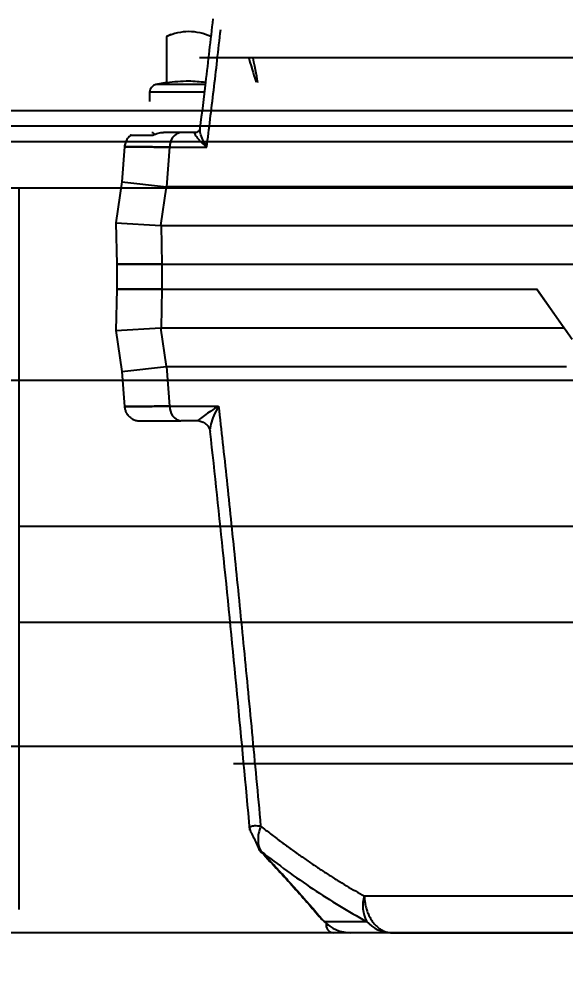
# Model space of a CAD drawing. Header units: millimetres. Extents: x 54215 to 67697, y 23496 to 56611.
# Drawn here: x 55645.4 to 55650.33, y 28492.49 to 28501.04 of the extents above; entities that cross this region are included whole.
import ezdxf
from ezdxf import colors
from ezdxf.entities.mleader import LeaderData, LeaderLine
from ezdxf.math import Vec2, Vec3

# ---------------------------------------------------------------- set-up
doc = ezdxf.new("R2010")
doc.units = ezdxf.units.MM
doc.linetypes.add('DASHED2', pattern=[9.525, 6.35, -3.175])
doc.styles.get("Standard").update_dxf_attribs({"font": 'arial.ttf'})

msp = doc.modelspace()

# ---------------------------------------------------------------- linework, layer by layer
at = {"color": 143, "true_color": 0x7aafdf}
for p, q in [((55646.7357, 28500.8768), (55646.7749, 28500.8985)), ((55646.7357, 28500.8768), (55646.7357, 28500.4574)), ((55660.7966, 28500.6836), (55647.0337, 28500.6836)), ((55646.7357, 28500.4613), (55646.6387, 28500.4419)), ((55646.8273, 28500.4419), (55646.6387, 28500.4419)), ((55647.0802, 28500.4419), (55646.8273, 28500.4419)), ((55646.5825, 28500.3733), (55646.5825, 28500.2906)), ((55647.0727, 28500.3733), (55646.5825, 28500.3733)), ((55672.6751, 28500.2066), (55635.1551, 28500.2066)), ((55672.6751, 28500.0666), (55635.1551, 28500.0666)), ((55646.9903, 28500.0106), (55646.8644, 28500.0106)), ((55672.8151, 28499.9266), (55635.0151, 28499.9266)), ((55672.8151, 28499.9266), (55635.0151, 28499.9266)), ((55646.3559, 28499.881), (55646.3325, 28499.5655)), ((55646.739, 28499.5206), (55646.7655, 28499.878)), ((55646.7655, 28499.878), (55647.0982, 28499.878)), ((55646.3325, 28499.5655), (55646.2777, 28499.1957)), ((55646.3325, 28499.5655), (55646.735, 28499.5209)), ((55666.9435, 28499.5066), (55640.8868, 28499.5066)), ((55645.4031, 28499.5066), (55645.4031, 28492.9966)), ((55646.6831, 28499.1708), (55646.735, 28499.5209)), ((55652.9265, 28499.5206), (55646.739, 28499.5206)), ((55646.2777, 28499.1957), (55646.287, 28498.8206)), ((55646.2777, 28499.1957), (55646.6831, 28499.1708)), ((55646.6883, 28499.1706), (55652.9253, 28499.1706)), ((55646.697, 28498.8206), (55646.6883, 28499.1706)), ((55646.287, 28498.8206), (55646.287, 28498.5966)), ((55646.697, 28498.8206), (55652.9253, 28498.8206)), ((55646.697, 28498.5966), (55646.697, 28498.8206)), ((55646.287, 28498.5966), (55646.2777, 28498.2216)), ((55646.6883, 28498.2466), (55646.697, 28498.5966)), ((55646.697, 28498.5966), (55650.0763, 28498.5966)), ((55650.0763, 28498.5966), (55650.3952, 28498.1457)), ((55650.3195, 28498.2466), (55650.0763, 28498.5966)), ((55646.2777, 28498.2216), (55646.6831, 28498.2465)), ((55646.735, 28497.8964), (55646.6831, 28498.2465)), ((55646.6883, 28498.2466), (55650.3195, 28498.2466)), ((55650.3511, 28498.2062), (55650.3195, 28498.2466)), ((55646.2777, 28498.2216), (55646.3325, 28497.8517)), ((55646.3325, 28497.8517), (55646.735, 28497.8964)), ((55646.3325, 28497.8517), (55646.3559, 28497.5363)), ((55646.7655, 28497.5393), (55646.739, 28497.8966)), ((55646.739, 28497.8966), (55650.3434, 28497.8966)), ((55672.3951, 28497.7714), (55635.4351, 28497.7714)), ((55646.7655, 28497.5393), (55647.2054, 28497.5393)), ((55647.0152, 28497.4066), (55646.8644, 28497.4066)), ((55647.0446, 28497.4018), (55647.0152, 28497.4066)), ((55661.0416, 28496.4546), (55645.4031, 28496.4546)), ((55661.0209, 28495.5866), (55645.4031, 28495.5866)), ((55652.31, 28494.4666), (55635.8723, 28494.4666)), ((55647.5899, 28493.5194), (55647.5774, 28493.5375)), ((55648.5195, 28493.1183), (55651.5002, 28493.1183)), ((55648.1561, 28492.8887), (55648.5395, 28492.8887)), ((55648.1747, 28492.8713), (55648.175, 28492.8554)), ((55652.31, 28492.7866), (55635.8723, 28492.7866)), ((55648.1942, 28492.8554), (55648.175, 28492.8554)), ((55648.7667, 28492.7866), (55651.7473, 28492.7866))]:
    msp.add_line(p, q, dxfattribs=at)
at = {"color": 254, "linetype": 'DASHED2', "true_color": 0xfeeab9}
msp.add_lwpolyline([(55637.8151, 28494.3127), (55670.8151, 28494.3127), (55670.8151, 28480.3127), (55637.8151, 28480.3127)], close=True, dxfattribs=at)
at = {"color": 143, "true_color": 0x7aafdf, "flags": 128}
for points in [[(55647.5899, 28493.5194), (55647.5768, 28493.5275), (55647.5741, 28493.5319)], [(55648.1266, 28492.9184), (55648.1346, 28492.9084), (55648.1547, 28492.8901)]]:
    msp.add_lwpolyline(points, dxfattribs=at)
at = {"color": 143, "true_color": 0x7aafdf}
for centre, radius, start, end in [((55646.6525, 28500.3733), 0.07, 101.30993, 180), ((55646.8874, 28499.8903), 0.1225, 100.82954, 185.78829), ((55646.8874, 28497.527), 0.1225, 174.21176, 259.17048), ((55648.8185, 28493.0283), 0.3123, 163.23956, 206.27055), ((55648.3999, 28493.1287), 0.342, 224.54667, 269.93583), ((55648.7692, 28493.0959), 0.3093, 222.05451, 269.54402), ((55648.245, 28492.8566), 0.07, 181, 270)]:
    msp.add_arc(centre, radius, start, end, dxfattribs=at)
for centre, major_axis, ratio, start_param, end_param in [((55647.3731, 28501.1788), (-0.1861, 0.7471), 0.032414, 2.287142, 2.836778), ((55647.3731, 28501.1788), (-0.1861, 0.7471), 0.032414, 3.400004, 3.979891), ((55649.7157, 28526.2709), (2.9807, 26.75), 0.036604, 3.141607, 3.145671), ((55647.3961, 28510.6224), (0.713, 11.4516), 0.086127, 3.141674, 3.146955), ((55647.3961, 28486.7949), (-0.713, 11.4516), 0.086127, -0.005362, -0.000081), ((55649.7157, 28471.1464), (-2.9807, 26.75), 0.036604, -0.004079, -0.000015)]:
    msp.add_ellipse(centre, major_axis=major_axis, ratio=ratio, start_param=start_param, end_param=end_param, dxfattribs=at)
for points, knots in [([(55647.1527, 28501.0353), (55647.1311, 28500.8444), (55647.0936, 28500.5149), (55647.0532, 28500.1859), (55647.0362, 28500.0475)], [0, 0, 0, 0, 0.579135, 1, 1, 1, 1]), ([(55647.0982, 28499.878), (55647.1086, 28499.9618), (55647.1298, 28500.1327), (55647.1611, 28500.3938), (55647.1929, 28500.6643), (55647.2139, 28500.8479), (55647.2245, 28500.9412)], [0, 0, 0, 0, 0.236876, 0.482498, 0.736872, 1, 1, 1, 1]), ([(55647.0865, 28500.4612), (55647.0363, 28500.4667), (55646.9194, 28500.4793), (55646.8025, 28500.4654), (55646.7357, 28500.4574)], [0, 0, 0, 0, 0.429129, 1, 1, 1, 1]), ([(55647.0368, 28500.0485), (55647.0358, 28500.0441), (55647.0338, 28500.0349), (55647.0234, 28500.0208), (55647.0071, 28500.0095), (55646.9935, 28500.0075), (55646.9866, 28500.0065)], [0, 0, 0, 0, 0.2267069, 0.4734975, 0.7346463, 1, 1, 1, 1]), ([(55647.0982, 28499.878), (55647.0856, 28499.8997), (55647.0603, 28499.9431), (55647.0379, 28500.0039), (55647.0374, 28500.0331), (55647.0372, 28500.0473)], [0, 0, 0, 0, 0.339008, 0.67834, 1, 1, 1, 1]), ([(55646.4155, 28499.9845), (55646.413, 28499.983), (55646.3972, 28499.9739), (55646.3787, 28499.9502), (55646.3611, 28499.9159), (55646.3577, 28499.8931), (55646.3559, 28499.881)], [0, 0, 0, 0, 0.069192, 0.443323, 0.704747, 1, 1, 1, 1]), ([(55646.415, 28499.9852), (55646.415, 28499.9852), (55646.3982, 28499.9852), (55646.4521, 28499.9852), (55646.5593, 28499.9852), (55646.6128, 28499.9852)], [0, 0, 0, 0, 0.000083, 0.500007, 1, 1, 1, 1]), ([(55646.6034, 28500.0106), (55646.6058, 28500.0106), (55646.6082, 28500.0102), (55646.6104, 28500.0093), (55646.6123, 28500.0085), (55646.6142, 28500.0074), (55646.6157, 28500.0059), (55646.6168, 28500.0048), (55646.6178, 28500.0036), (55646.6185, 28500.0022), (55646.6192, 28500.0008), (55646.6196, 28499.9993), (55646.6198, 28499.9977), (55646.6199, 28499.9964), (55646.6198, 28499.9949), (55646.6194, 28499.9936), (55646.6191, 28499.9923), (55646.6185, 28499.991), (55646.6178, 28499.9899), (55646.617, 28499.9887), (55646.6161, 28499.9876), (55646.615, 28499.9867), (55646.6143, 28499.9861), (55646.6136, 28499.9856), (55646.6128, 28499.9852)], [0, 0, 0, 0, 0.0000509059, 0.0000509059, 0.0000509059, 0.0000959823, 0.0000959823, 0.0000959823, 0.0001286769, 0.0001286769, 0.0001286769, 0.0001615992, 0.0001615992, 0.0001615992, 0.0001910605, 0.0001910605, 0.0001910605, 0.0002194908, 0.0002194908, 0.0002194908, 0.0002497717, 0.0002497717, 0.0002497717, 0.0002681743, 0.0002681743, 0.0002681743, 0.0002681743]), ([(55646.6128, 28499.9852), (55646.6273, 28499.9939), (55646.6426, 28500.0001), (55646.6747, 28500.0085), (55646.6916, 28500.0106), (55646.7084, 28500.0106)], [0, 0, 0, 0, 0.5, 0.5, 1, 1, 1, 1]), ([(55646.9903, 28500.0106), (55646.9894, 28500.0106), (55646.9892, 28500.0105), (55646.9883, 28500.0102), (55646.9879, 28500.0099), (55646.987, 28500.0088), (55646.9867, 28500.0078), (55646.9866, 28500.0039), (55646.9876, 28500.0003), (55646.9936, 28499.9872), (55647.0012, 28499.9758), (55647.0316, 28499.938), (55647.0617, 28499.9081), (55647.0982, 28499.878)], [0, 0, 0, 0, 0.03125, 0.03125, 0.0625, 0.0625, 0.125, 0.125, 0.25, 0.25, 0.5, 0.5, 1, 1, 1, 1]), ([(55647.0149, 28500.0164), (55647.0133, 28500.0155), (55647.0058, 28500.0112), (55646.9972, 28500.0109), (55646.9903, 28500.0106)], [0, 0, 0, 0, 0.212642, 1, 1, 1, 1]), ([(55646.7655, 28499.878), (55646.7551, 28499.878), (55646.7344, 28499.8782), (55646.7047, 28499.8784), (55646.676, 28499.8786), (55646.6486, 28499.8789), (55646.6223, 28499.8791), (55646.5973, 28499.8793), (55646.5735, 28499.8794), (55646.5509, 28499.8796), (55646.5295, 28499.8798), (55646.5094, 28499.88), (55646.4905, 28499.8801), (55646.4729, 28499.8802), (55646.4565, 28499.8804), (55646.4414, 28499.8805), (55646.4275, 28499.8806), (55646.4149, 28499.8806), (55646.4035, 28499.8807), (55646.3934, 28499.8808), (55646.3844, 28499.8808), (55646.3768, 28499.8809), (55646.3703, 28499.8809), (55646.365, 28499.8809), (55646.3609, 28499.881), (55646.358, 28499.881), (55646.3562, 28499.881), (55646.356, 28499.881), (55646.3559, 28499.881)], [0, 0, 0, 0, 0.040507, 0.08085, 0.121028, 0.161041, 0.200891, 0.240576, 0.280097, 0.319455, 0.358648, 0.397678, 0.436544, 0.475247, 0.513787, 0.552163, 0.590377, 0.628427, 0.666315, 0.70404, 0.741602, 0.779002, 0.81624, 0.853316, 0.89023, 0.926981, 0.963571, 1, 1, 1, 1]), ([(55646.3559, 28499.881), (55646.3561, 28499.881), (55646.3563, 28499.881), (55646.3586, 28499.881), (55646.3623, 28499.881), (55646.3675, 28499.8809), (55646.3743, 28499.8809), (55646.3826, 28499.8809), (55646.3925, 28499.8808), (55646.4039, 28499.8807), (55646.4169, 28499.8806), (55646.4316, 28499.8805), (55646.4478, 28499.8804), (55646.4656, 28499.8803), (55646.485, 28499.8801), (55646.506, 28499.88), (55646.5286, 28499.8798), (55646.5527, 28499.8796), (55646.5785, 28499.8794), (55646.6058, 28499.8792), (55646.6347, 28499.879), (55646.6651, 28499.8787), (55646.697, 28499.8785), (55646.7304, 28499.8782), (55646.7538, 28499.8781), (55646.7655, 28499.878)], [0, 0, 0, 0, 0.041192, 0.082591, 0.124196, 0.166008, 0.208027, 0.250254, 0.292688, 0.335329, 0.378179, 0.421236, 0.464502, 0.507976, 0.551659, 0.595551, 0.639652, 0.683961, 0.728481, 0.773209, 0.818147, 0.863295, 0.908653, 0.954222, 1, 1, 1, 1]), ([(55646.697, 28498.8206), (55646.6866, 28498.8206), (55646.6658, 28498.8206), (55646.6361, 28498.8206), (55646.6074, 28498.8206), (55646.5799, 28498.8206), (55646.5536, 28498.8206), (55646.5286, 28498.8206), (55646.5047, 28498.8206), (55646.4821, 28498.8206), (55646.4607, 28498.8206), (55646.4406, 28498.8206), (55646.4217, 28498.8206), (55646.404, 28498.8206), (55646.3877, 28498.8206), (55646.3725, 28498.8206), (55646.3586, 28498.8206), (55646.346, 28498.8206), (55646.3346, 28498.8206), (55646.3244, 28498.8206), (55646.3155, 28498.8206), (55646.3078, 28498.8206), (55646.3013, 28498.8206), (55646.2961, 28498.8206), (55646.292, 28498.8206), (55646.2891, 28498.8206), (55646.2873, 28498.8206), (55646.2866, 28498.8206), (55646.2885, 28498.8206), (55646.2955, 28498.8206), (55646.3073, 28498.8206), (55646.3239, 28498.8206), (55646.3454, 28498.8206), (55646.372, 28498.8206), (55646.4035, 28498.8206), (55646.4401, 28498.8206), (55646.4816, 28498.8206), (55646.5281, 28498.8206), (55646.5795, 28498.8206), (55646.6355, 28498.8206), (55646.6764, 28498.8206), (55646.697, 28498.8206)], [0, 0, 0, 0, 0.020246, 0.040412, 0.060496, 0.080498, 0.10042, 0.12026, 0.14002, 0.159698, 0.179294, 0.19881, 0.218245, 0.237598, 0.25687, 0.276061, 0.295171, 0.3142, 0.333148, 0.352014, 0.3708, 0.389504, 0.408128, 0.42667, 0.445131, 0.463511, 0.48181, 0.500029, 0.536542, 0.57338, 0.610541, 0.648027, 0.685838, 0.723972, 0.762431, 0.801214, 0.840322, 0.879755, 0.919512, 0.959593, 1, 1, 1, 1]), ([(55646.697, 28498.5966), (55646.567, 28498.5966), (55646.4639, 28498.5966), (55646.3232, 28498.5966), (55646.287, 28498.5966), (55646.287, 28498.5966), (55646.3232, 28498.5966), (55646.4639, 28498.5966), (55646.567, 28498.5966), (55646.697, 28498.5966)], [0, 0, 0, 0, 0.25, 0.25, 0.5, 0.5, 0.75, 0.75, 1, 1, 1, 1]), ([(55646.7655, 28497.5393), (55646.7551, 28497.5392), (55646.7344, 28497.5391), (55646.7047, 28497.5389), (55646.676, 28497.5386), (55646.6486, 28497.5384), (55646.6223, 28497.5382), (55646.5973, 28497.538), (55646.5735, 28497.5378), (55646.5509, 28497.5376), (55646.5295, 28497.5375), (55646.5094, 28497.5373), (55646.4905, 28497.5372), (55646.4729, 28497.537), (55646.4565, 28497.5369), (55646.4414, 28497.5368), (55646.4275, 28497.5367), (55646.4149, 28497.5366), (55646.4035, 28497.5366), (55646.3934, 28497.5365), (55646.3844, 28497.5364), (55646.3768, 28497.5364), (55646.3703, 28497.5364), (55646.365, 28497.5363), (55646.3609, 28497.5363), (55646.358, 28497.5363), (55646.3562, 28497.5363), (55646.356, 28497.5363), (55646.3559, 28497.5363)], [0, 0, 0, 0, 0.040507, 0.08085, 0.121028, 0.161041, 0.200891, 0.240576, 0.280097, 0.319455, 0.358648, 0.397678, 0.436544, 0.475247, 0.513787, 0.552163, 0.590377, 0.628427, 0.666315, 0.70404, 0.741602, 0.779002, 0.81624, 0.853316, 0.89023, 0.926981, 0.963571, 1, 1, 1, 1]), ([(55646.3559, 28497.5363), (55646.3561, 28497.5363), (55646.3563, 28497.5363), (55646.3586, 28497.5363), (55646.3623, 28497.5363), (55646.3675, 28497.5363), (55646.3743, 28497.5364), (55646.3826, 28497.5364), (55646.3925, 28497.5365), (55646.4039, 28497.5366), (55646.4169, 28497.5366), (55646.4316, 28497.5367), (55646.4478, 28497.5369), (55646.4656, 28497.537), (55646.485, 28497.5371), (55646.506, 28497.5373), (55646.5286, 28497.5375), (55646.5527, 28497.5377), (55646.5785, 28497.5379), (55646.6058, 28497.5381), (55646.6347, 28497.5383), (55646.6651, 28497.5385), (55646.697, 28497.5388), (55646.7304, 28497.539), (55646.7538, 28497.5392), (55646.7655, 28497.5393)], [0, 0, 0, 0, 0.041192, 0.082591, 0.124196, 0.166008, 0.208027, 0.250254, 0.292688, 0.335329, 0.378179, 0.421236, 0.464502, 0.507976, 0.551659, 0.595551, 0.639652, 0.683961, 0.728481, 0.773209, 0.818147, 0.863295, 0.908653, 0.954222, 1, 1, 1, 1]), ([(55646.3559, 28497.5363), (55646.3574, 28497.5259), (55646.36, 28497.5067), (55646.3725, 28497.4776), (55646.3936, 28497.4476), (55646.4245, 28497.424), (55646.4604, 28497.4093), (55646.4833, 28497.4076), (55646.4955, 28497.4066)], [0, 0, 0, 0, 0.149649, 0.277256, 0.450435, 0.671328, 0.825677, 1, 1, 1, 1]), ([(55647.2054, 28497.5393), (55647.1554, 28497.5098), (55647.1115, 28497.4806), (55647.0597, 28497.4429), (55647.0448, 28497.4313), (55647.0283, 28497.4178), (55647.0237, 28497.4139), (55647.0189, 28497.4097), (55647.0178, 28497.4086), (55647.0155, 28497.4071), (55647.0139, 28497.4066), (55647.0152, 28497.4066)], [0, 0, 0, 0, 0.5, 0.5, 0.75, 0.75, 0.875, 0.875, 0.9375, 0.9375, 1, 1, 1, 1]), ([(55647.2054, 28497.5393), (55647.19, 28497.511), (55647.1592, 28497.4543), (55647.1333, 28497.3767), (55647.1237, 28497.3264), (55647.1279, 28497.3116), (55647.1281, 28497.3109)], [0, 0, 0, 0, 0.326951, 0.654236, 0.982923, 1, 1, 1, 1]), ([(55647.2054, 28497.5393), (55647.2175, 28497.43), (55647.242, 28497.2077), (55647.2784, 28496.8684), (55647.3152, 28496.5177), (55647.3525, 28496.1557), (55647.3902, 28495.7823), (55647.4282, 28495.3975), (55647.4668, 28495.0014), (55647.5057, 28494.5939), (55647.5451, 28494.1751), (55647.5712, 28493.892), (55647.5844, 28493.7486)], [0, 0, 0, 0, 0.086618, 0.176207, 0.268769, 0.364304, 0.462814, 0.564298, 0.668759, 0.776195, 0.886609, 1, 1, 1, 1]), ([(55646.4955, 28497.4066), (55646.4957, 28497.4066), (55646.4959, 28497.4066), (55646.498, 28497.4066), (55646.5014, 28497.4066), (55646.5061, 28497.4066), (55646.5121, 28497.4066), (55646.5244, 28497.4066), (55646.5478, 28497.4066), (55646.5896, 28497.4066), (55646.6425, 28497.4066), (55646.6991, 28497.4066), (55646.7552, 28497.4066), (55646.8072, 28497.4066), (55646.8453, 28497.4066), (55646.8644, 28497.4066)], [0, 0, 0, 0, 0.041738, 0.083395, 0.125017, 0.166648, 0.208333, 0.250118, 0.375091, 0.50016, 0.625081, 0.750107, 0.833398, 0.916577, 1, 1, 1, 1]), ([(55647.0379, 28497.4046), (55647.0508, 28497.4004), (55647.0748, 28497.3926), (55647.104, 28497.3672), (55647.1217, 28497.3405), (55647.1257, 28497.3206), (55647.1276, 28497.3116)], [0, 0, 0, 0, 0.3093376, 0.5792487, 0.807901, 1, 1, 1, 1]), ([(55647.1268, 28497.3107), (55647.1679, 28496.9293), (55647.2973, 28495.7307), (55647.409, 28494.5298), (55647.4852, 28493.711)], [0, 0, 0, 0, 0.318192, 1, 1, 1, 1]), ([(55647.4839, 28493.7355), (55647.4836, 28493.7355), (55647.4798, 28493.7358), (55647.4937, 28493.7443), (55647.5256, 28493.7567), (55647.5648, 28493.7513), (55647.5844, 28493.7486)], [0, 0, 0, 0, 0.030072, 0.357927, 0.679269, 1, 1, 1, 1]), ([(55647.483, 28493.7353), (55647.4844, 28493.7271), (55647.4871, 28493.7121), (55647.4993, 28493.6865), (55647.5135, 28493.6595), (55647.5285, 28493.6309), (55647.5425, 28493.6015), (55647.5545, 28493.5736), (55647.5651, 28493.5484), (55647.571, 28493.5376), (55647.5741, 28493.5319)], [0, 0, 0, 0, 0.170694, 0.313336, 0.432435, 0.535547, 0.634916, 0.741786, 0.862899, 1, 1, 1, 1]), ([(55647.5844, 28493.7486), (55647.5684, 28493.7052), (55647.5596, 28493.6601), (55647.5614, 28493.5802), (55647.5719, 28493.5456), (55647.5893, 28493.5203)], [0, 0, 0, 0, 0.5, 0.5, 1, 1, 1, 1]), ([(55647.5844, 28493.7486), (55647.6142, 28493.7253), (55647.6735, 28493.6792), (55647.7622, 28493.6122), (55647.85, 28493.5475), (55647.9369, 28493.4853), (55648.0229, 28493.4256), (55648.1079, 28493.3683), (55648.192, 28493.3134), (55648.2751, 28493.261), (55648.3573, 28493.211), (55648.4386, 28493.1633), (55648.4927, 28493.1332), (55648.5195, 28493.1183)], [0, 0, 0, 0, 0.09846, 0.195368, 0.290739, 0.384583, 0.476915, 0.56775, 0.657101, 0.744985, 0.831417, 0.916416, 1, 1, 1, 1]), ([(55647.5742, 28493.5318), (55647.6749, 28493.4239), (55647.877, 28493.2074), (55648.0453, 28493.0125), (55648.1297, 28492.9147)], [0, 0, 0, 0, 0.4981963, 1, 1, 1, 1]), ([(55647.5893, 28493.5203), (55647.5892, 28493.5205), (55647.5889, 28493.5207), (55647.5889, 28493.5204), (55647.5895, 28493.5198), (55647.5899, 28493.5194)], [0, 0, 0, 0, 0.2459467, 0.4737489, 1, 1, 1, 1]), ([(55647.5893, 28493.5203), (55647.7425, 28493.4013), (55647.898, 28493.2878), (55648.2141, 28493.0762), (55648.3749, 28492.978), (55648.5385, 28492.8901)], [0, 0, 0, 0, 0.5, 0.5, 1, 1, 1, 1]), ([(55647.5899, 28493.5194), (55647.6034, 28493.5051), (55647.6302, 28493.4767), (55647.6697, 28493.4345), (55647.7083, 28493.393), (55647.7461, 28493.3521), (55647.7831, 28493.3118), (55647.8192, 28493.2722), (55647.8545, 28493.2332), (55647.8977, 28493.1851), (55647.948, 28493.1287), (55648.0041, 28493.0649), (55648.0572, 28493.0039), (55648.1075, 28492.9455), (55648.1391, 28492.9084), (55648.1547, 28492.8901)], [0, 0, 0, 0, 0.064567, 0.128379, 0.191471, 0.253878, 0.315636, 0.376779, 0.437342, 0.497361, 0.602531, 0.705161, 0.805463, 0.903665, 1, 1, 1, 1]), ([(55648.5195, 28493.1183), (55648.5199, 28493.1109), (55648.5208, 28493.0962), (55648.5233, 28493.0742), (55648.5267, 28493.0525), (55648.531, 28493.0311), (55648.5363, 28493.0101), (55648.5426, 28492.9897), (55648.5497, 28492.9699), (55648.5576, 28492.9507), (55648.5664, 28492.9323), (55648.576, 28492.9147), (55648.5863, 28492.898), (55648.5974, 28492.8823), (55648.6091, 28492.8676), (55648.6214, 28492.8539), (55648.6343, 28492.8414), (55648.6477, 28492.8301), (55648.6616, 28492.82), (55648.6758, 28492.8112), (55648.6905, 28492.8037), (55648.7054, 28492.7975), (55648.7205, 28492.7927), (55648.7358, 28492.7892), (55648.7512, 28492.787), (55648.7615, 28492.7868), (55648.7667, 28492.7866)], [0, 0, 0, 0, 0.041808, 0.083604, 0.125388, 0.167159, 0.208917, 0.250663, 0.292397, 0.334118, 0.375827, 0.417524, 0.459208, 0.50088, 0.54254, 0.584188, 0.625823, 0.667447, 0.709058, 0.750657, 0.792244, 0.833819, 0.875382, 0.916934, 0.958473, 1, 1, 1, 1]), ([(55648.1547, 28492.8901), (55648.155, 28492.8898), (55648.1553, 28492.8893), (55648.156, 28492.8888), (55648.1561, 28492.8887), (55648.1561, 28492.8887)], [0, 0, 0, 0, 0.508252, 0.727068, 1, 1, 1, 1]), ([(55648.5385, 28492.8901), (55648.5389, 28492.8898), (55648.5395, 28492.8895), (55648.54, 28492.8889), (55648.5398, 28492.8887), (55648.5395, 28492.8887)], [0, 0, 0, 0, 0.5, 0.5, 1, 1, 1, 1]), ([(55648.3679, 28492.7866), (55648.3568, 28492.7866), (55648.3078, 28492.7866), (55648.2597, 28492.7866), (55648.2498, 28492.7866), (55648.245, 28492.7866)], [0, 0, 0, 0, 0.130439, 0.572803, 1, 1, 1, 1]), ([(55648.7667, 28492.7866), (55648.756, 28492.7866), (55648.7346, 28492.7866), (55648.7039, 28492.7866), (55648.6744, 28492.7866), (55648.6461, 28492.7866), (55648.6189, 28492.7866), (55648.5929, 28492.7866), (55648.5681, 28492.7866), (55648.5366, 28492.7866), (55648.5003, 28492.7866), (55648.4616, 28492.7866), (55648.4274, 28492.7866), (55648.4088, 28492.7866), (55648.3995, 28492.7866)], [0, 0, 0, 0, 0.06254, 0.125037, 0.187504, 0.249954, 0.312404, 0.374865, 0.437352, 0.49988, 0.624934, 0.749897, 0.874882, 1, 1, 1, 1])]:
    msp.add_open_spline(points, degree=3, knots=knots, dxfattribs=at)
for points in [[(55646.936, 28500.9206), (55646.8676, 28500.9206), (55646.8012, 28500.9035), (55646.7357, 28500.8768)], [(55647.1362, 28500.8768), (55647.0708, 28500.9035), (55647.0043, 28500.9206), (55646.936, 28500.9206)], [(55646.8644, 28500.0106), (55646.8064, 28500.0106), (55646.7541, 28500.0106), (55646.7084, 28500.0106)]]:
    msp.add_open_spline(points, degree=3, dxfattribs=at)

# ---------------------------------------------------------------- leaders
at = {"color": 122}
ml = msp.add_multileader_mtext('Standard', dxfattribs=at)
ml.set_content('{\\fCambria|b0|i0|c162|p18;ÖN ISICAM}', color=122)
ml.set_leader_properties()
ml.build(insert=Vec2(0, 0))
ctx = ml.context
ctx.base_point, ctx.plane_origin = Vec3(55461.2776, 28491.4515), Vec3(55573.2102, 28568.905)
notes = []
notes.append((ctx, [(0, (1, 1, 0), (55590.4282, 28491.4515), (-1, 0), 12.6253, [(0, [(55610.9596, 28476.8641)], 0, [])])]))
ctx.mtext.insert, ctx.mtext.width, ctx.mtext.flow_direction = Vec3(55548.6196, 28493.4747), 112.525249, 5
for ctx, leaders in notes:
    for number, flags, end, landing, length, lines in leaders:
        leader = LeaderData()
        leader.index, (leader.has_last_leader_line, leader.has_dogleg_vector, leader.attachment_direction) = number, flags
        leader.last_leader_point, leader.dogleg_vector, leader.dogleg_length = Vec3(end), Vec3(landing), length
        for number, points, colour, breaks in lines:
            line = LeaderLine()
            line.index, line.vertices, line.color, line.breaks = number, Vec3.list(points), colors.encode_raw_color(colour), breaks
            leader.lines.append(line)
        ctx.leaders.append(leader)

doc.saveas('drawing.dxf')
